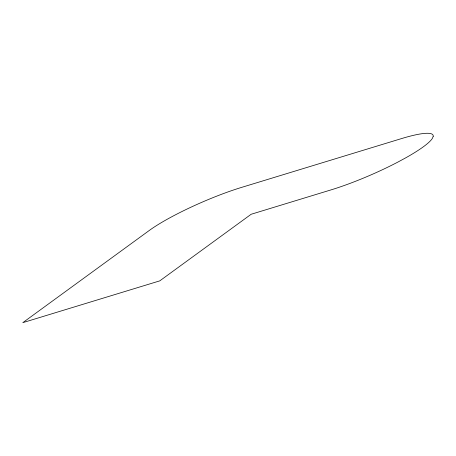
<?xml version="1.0" encoding="UTF-8"?>
<svg xmlns="http://www.w3.org/2000/svg" width="456" height="456" viewBox="0 0 456 456"><rect width="100%" height="100%" fill="white"/><g stroke="black" fill="none" stroke-linecap="round" stroke-linejoin="round"><path stroke-width="0.68" d="M433.2 136.367L432.379 138.367A72.914 11.656 -23.5 0 1 405.481 157.975L398.054 161.988A72.914 11.656 -23.5 0 1 331.056 189.878L251.153 214.263L159.777 280.867L22.8 322.666L149.317 230.445A72.914 11.656 -23.5 0 1 241.537 187.41L401.343 138.641A72.914 11.656 -23.5 0 1 433.2 136.367"/></g></svg>
